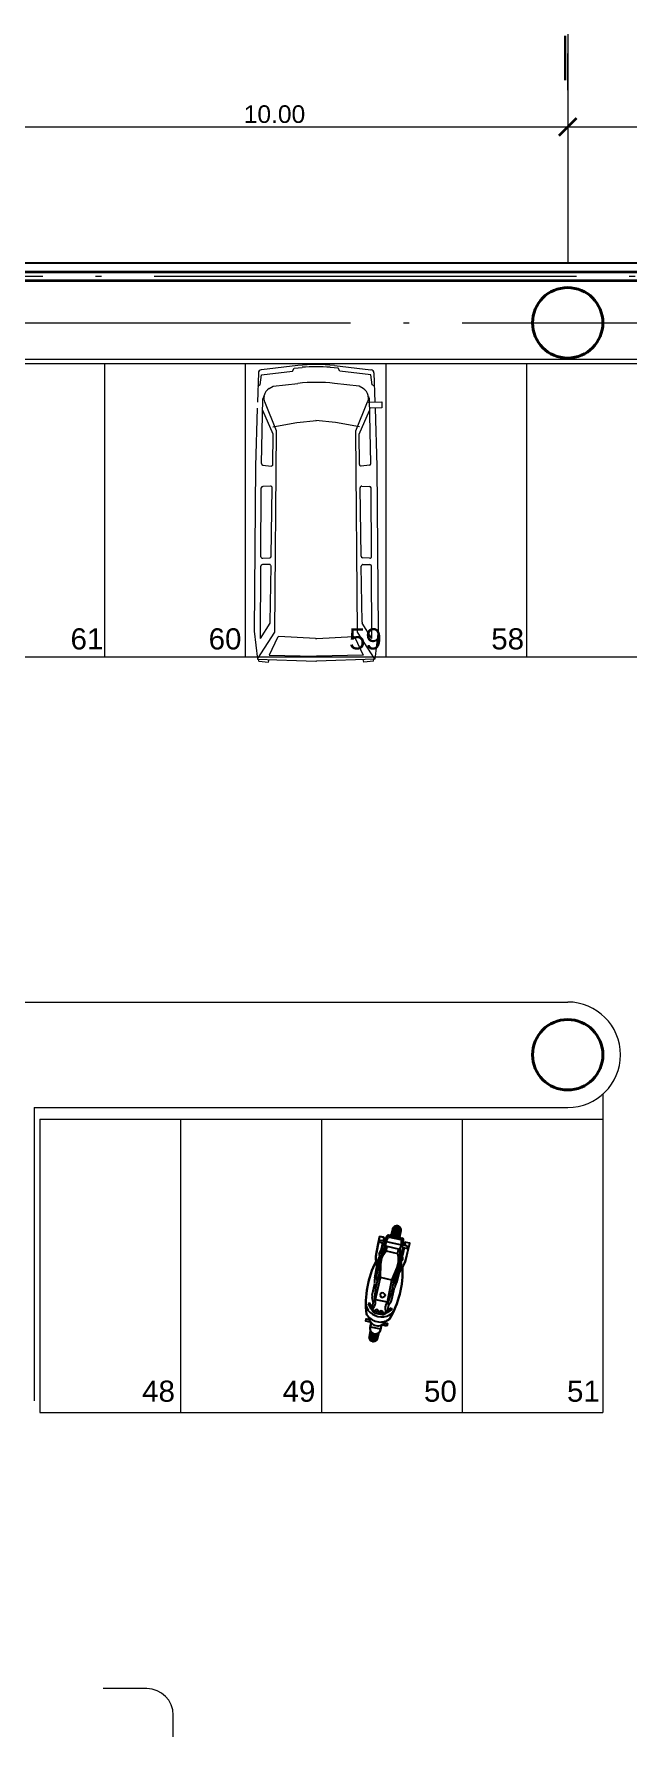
# Model space of a CAD drawing. Header units: inches. Extents: x 13 to 261, y -112 to -47.
# Drawn here: x 87.25 to 97.38, y -76.96 to -47.92 of the extents above; entities that cross this region are included whole.
import ezdxf

# ---------------------------------------------------------------- set-up
doc = ezdxf.new("R2010")
doc.units = ezdxf.units.IN
doc.header["$MEASUREMENT"] = 0
doc.linetypes.add('ACAD_ISO04W100', pattern=[30, 24, -3, 0, -3])
for name, color, linetype, lineweight in [('AUTOS', 6, 'Continuous', 20), ('BANQUETA', 2, 'Continuous', 18), ('CAJONES', 3, 'Continuous', 20), ('COLUMNAS', 20, 'Continuous', 40), ('COTAS', 192, 'Continuous', 13), ('EJES', 1, 'ACAD_ISO04W100', 13), ('MUROS', 5, 'Continuous', 35), ('SIMBOLOGIA', 10, 'Continuous', 18), ('TERRENO', 8, 'Continuous', 25), ('TEXTOS', 124, 'Continuous', 30)]:
    doc.layers.add(name, color=color, linetype=linetype, lineweight=lineweight)
doc.layers.add('CONTORNO', color=7, linetype='Continuous')
doc.styles.add('COTAS', font='ARIALUNI.TTF', dxfattribs={"height": 0.3})
doc.styles.add('TEXTOS', font='ARIALUNI.TTF', dxfattribs={"height": 0.36})

# ---------------------------------------------------------------- blocks, each defined once
blk = doc.blocks.new('_ArchTick')
at = {"color": 0, "linetype": 'ByBlock', "const_width": 0.15}
blk.add_lwpolyline([(-0.5, -0.5), (0.5, 0.5)], dxfattribs=at)

msp = doc.modelspace()

# ---------------------------------------------------------------- linework, layer by layer
for p, q in [((93.142, -68.43), (93.088, -68.711)), ((93.15, -68.424), (93.142, -68.43)), ((93.146, -68.527), (93.154, -68.488)), ((93.212, -68.437), (93.15, -68.424)), ((93.154, -68.488), (93.244, -68.508)), ((93.164, -68.488), (93.236, -68.504)), ((93.218, -68.449), (93.204, -68.499)), ((93.212, -68.437), (93.218, -68.449)), ((93.214, -68.501), (93.216, -68.459)), ((93.234, -68.503), (93.273, -68.414)), ((93.234, -68.505), (93.234, -68.503)), ((93.234, -68.504), (93.234, -68.505)), ((93.254, -68.512), (93.234, -68.504)), ((93.244, -68.508), (93.236, -68.546)), ((93.25, -68.591), (93.254, -68.512)), ((93.254, -68.512), (93.288, -68.446)), ((93.254, -68.512), (93.518, -68.569)), ((93.327, -68.41), (93.296, -68.403)), ((93.31, -68.436), (93.5, -68.477)), ((93.502, -68.44), (93.324, -68.401)), ((93.324, -68.401), (93.335, -68.425)), ((93.335, -68.425), (93.482, -68.457)), ((93.366, -68.299), (93.343, -68.405)), ((93.348, -68.406), (93.377, -68.274)), ((93.397, -68.253), (93.363, -68.41)), ((93.423, -68.243), (93.386, -68.415)), ((93.413, -68.42), (93.451, -68.244)), ((93.477, -68.256), (93.44, -68.426)), ((93.496, -68.276), (93.463, -68.431)), ((93.478, -68.435), (93.506, -68.304)), ((93.502, -68.44), (93.482, -68.457)), ((93.506, -68.329), (93.483, -68.436)), ((93.495, -68.446), (93.527, -68.453)), ((93.519, -68.569), (93.516, -68.495)), ((93.541, -68.569), (93.543, -68.473)), ((93.091, -69.106), (93.166, -68.74)), ((93.123, -68.806), (93.148, -68.762)), ((93.178, -68.789), (93.126, -69.112)), ((93.136, -68.722), (93.207, -68.594)), ((93.138, -68.743), (93.158, -68.78)), ((93.14, -68.721), (93.25, -68.591)), ((93.236, -68.546), (93.146, -68.527)), ((93.162, -68.892), (93.184, -68.792)), ((93.195, -68.538), (93.167, -68.666)), ((93.25, -68.591), (93.168, -68.734)), ((93.205, -68.697), (93.178, -68.789)), ((93.184, -68.792), (93.217, -68.726)), ((93.239, -68.624), (93.205, -68.697)), ((93.222, -68.544), (93.207, -68.594)), ((93.212, -68.542), (93.211, -68.579)), ((93.217, -68.726), (93.256, -68.672)), ((93.272, -68.596), (93.239, -68.624)), ((93.25, -68.591), (93.242, -68.621)), ((93.49, -68.644), (93.25, -68.591)), ((93.256, -68.672), (93.272, -68.596)), ((93.256, -68.672), (93.451, -68.714)), ((93.452, -68.714), (93.468, -68.639)), ((93.464, -68.78), (93.452, -68.714)), ((93.467, -68.854), (93.464, -68.78)), ((93.468, -68.639), (93.486, -68.678)), ((93.487, -68.758), (93.474, -68.853)), ((93.491, -68.644), (93.485, -68.674)), ((93.486, -68.678), (93.487, -68.758)), ((93.491, -68.644), (93.519, -68.569)), ((93.537, -68.807), (93.491, -68.644)), ((93.491, -68.644), (93.505, -68.807)), ((93.519, -68.569), (93.541, -68.571)), ((93.53, -68.57), (93.522, -68.608)), ((93.522, -68.608), (93.612, -68.628)), ((93.535, -68.612), (93.528, -68.664)), ((93.54, -68.809), (93.528, -68.664)), ((93.62, -68.589), (93.53, -68.57)), ((93.545, -68.614), (93.531, -68.649)), ((93.562, -68.617), (93.534, -68.746)), ((93.612, -68.585), (93.539, -68.569)), ((93.541, -68.572), (93.541, -68.569)), ((93.541, -68.571), (93.541, -68.572)), ((93.561, -68.576), (93.576, -68.538)), ((93.578, -68.527), (93.57, -68.578)), ((93.589, -68.519), (93.578, -68.527)), ((93.656, -68.542), (93.588, -68.82)), ((93.589, -68.519), (93.651, -68.532)), ((93.612, -68.628), (93.62, -68.589)), ((93.651, -68.532), (93.656, -68.542)), ((93.064, -69.127), (93.121, -68.812)), ((93.096, -68.949), (93.083, -68.831)), ((93.16, -69.126), (93.162, -68.892)), ((93.351, -69.168), (93.446, -68.954)), ((93.474, -68.853), (93.387, -69.169)), ((93.421, -69.178), (93.505, -68.813)), ((93.437, -69.208), (93.516, -68.898)), ((93.446, -68.954), (93.467, -68.854)), ((93.482, -69.033), (93.543, -68.931)), ((93.529, -68.828), (93.496, -68.854)), ((93.516, -68.892), (93.513, -68.841)), ((93.019, -69.424), (93.063, -69.224)), ((93.065, -69.197), (93.062, -69.15)), ((93.073, -69.497), (93.16, -69.126)), ((93.096, -69.162), (93.104, -69.185)), ((93.16, -69.126), (93.126, -69.112)), ((93.16, -69.126), (93.126, -69.112)), ((93.188, -69.385), (93.156, -69.404)), ((93.35, -69.167), (93.16, -69.126)), ((93.35, -69.167), (93.16, -69.126)), ((93.217, -69.392), (93.188, -69.385)), ((93.276, -69.541), (93.351, -69.168)), ((93.351, -69.168), (93.387, -69.169)), ((93.351, -69.168), (93.387, -69.169)), ((93.355, -69.497), (93.398, -69.296)), ((93.394, -69.227), (93.377, -69.244)), ((93.407, -69.271), (93.429, -69.23)), ((92.97, -69.559), (92.948, -69.572)), ((92.948, -69.572), (92.997, -69.658)), ((92.975, -69.568), (92.953, -69.581)), ((93.032, -69.669), (92.97, -69.559)), ((93.004, -69.663), (93.032, -69.669)), ((93.004, -69.664), (93.03, -69.707)), ((93.033, -69.544), (93.013, -69.635)), ((93.032, -69.547), (93.018, -69.462)), ((93.027, -69.658), (93.057, -69.614)), ((93.035, -69.682), (93.027, -69.669)), ((93.073, -69.497), (93.033, -69.544)), ((93.067, -69.678), (93.086, -69.672)), ((93.073, -69.497), (93.275, -69.54)), ((93.074, -69.557), (93.073, -69.497)), ((93.083, -69.675), (93.089, -69.682)), ((93.111, -69.677), (93.086, -69.672)), ((93.098, -69.682), (93.099, -69.675)), ((93.156, -69.404), (93.151, -69.429)), ((93.151, -69.429), (93.172, -69.459)), ((93.172, -69.459), (93.201, -69.466)), ((93.233, -69.447), (93.201, -69.466)), ((93.217, -69.392), (93.238, -69.422)), ((93.238, -69.422), (93.233, -69.447)), ((93.241, -69.715), (93.343, -69.64)), ((93.25, -69.706), (93.242, -69.655)), ((93.25, -69.595), (93.276, -69.541)), ((93.293, -69.601), (93.273, -69.692)), ((93.276, -69.541), (93.293, -69.601)), ((93.358, -69.661), (93.278, -69.719)), ((93.292, -69.603), (93.34, -69.532)), ((93.335, -69.646), (93.35, -69.667)), ((93.343, -69.64), (93.358, -69.661)), ((92.91, -69.866), (92.917, -69.831)), ((92.992, -69.884), (92.91, -69.866)), ((92.917, -69.831), (92.97, -69.842)), ((92.983, -69.885), (92.917, -69.871)), ((92.999, -69.893), (92.981, -69.974)), ((92.997, -69.924), (92.989, -69.963)), ((92.989, -69.963), (93.159, -70)), ((93.009, -69.904), (92.997, -69.924)), ((93.062, -69.73), (93.189, -69.757)), ((93.065, -69.691), (93.067, -69.678)), ((93.079, -69.704), (93.065, -69.691)), ((93.194, -69.733), (93.068, -69.706)), ((93.071, -69.688), (93.083, -69.688)), ((93.084, -69.684), (93.073, -69.68)), ((93.087, -69.693), (93.079, -69.696)), ((93.104, -69.709), (93.079, -69.704)), ((93.095, -69.696), (93.093, -69.702)), ((93.103, -69.696), (93.108, -69.703)), ((93.104, -69.709), (93.124, -69.704)), ((93.113, -69.681), (93.105, -69.685)), ((93.121, -69.69), (93.109, -69.689)), ((93.109, -69.694), (93.119, -69.698)), ((93.111, -69.677), (93.127, -69.691)), ((93.124, -69.704), (93.127, -69.691)), ((93.143, -69.708), (93.146, -69.695)), ((93.159, -69.721), (93.143, -69.708)), ((93.166, -69.689), (93.146, -69.695)), ((93.162, -69.705), (93.15, -69.705)), ((93.152, -69.697), (93.162, -69.701)), ((93.166, -69.71), (93.158, -69.714)), ((93.159, -69.721), (93.184, -69.727)), ((93.167, -69.961), (93.159, -70)), ((93.178, -69.932), (93.161, -70.013)), ((93.163, -69.692), (93.168, -69.699)), ((93.165, -69.937), (93.167, -69.961)), ((93.166, -69.689), (93.191, -69.695)), ((93.173, -69.713), (93.172, -69.719)), ((93.176, -69.699), (93.178, -69.693)), ((93.182, -69.714), (93.188, -69.72)), ((93.192, -69.698), (93.184, -69.702)), ((93.184, -69.727), (93.203, -69.721)), ((93.198, -69.715), (93.187, -69.711)), ((93.188, -69.707), (93.2, -69.707)), ((93.188, -69.927), (93.271, -69.945)), ((93.206, -69.708), (93.191, -69.695)), ((93.197, -69.931), (93.262, -69.946)), ((93.203, -69.721), (93.206, -69.708)), ((93.279, -69.91), (93.226, -69.898)), ((93.269, -69.721), (93.227, -69.749)), ((93.233, -69.725), (93.246, -69.716)), ((93.27, -69.721), (93.241, -69.715)), ((93.271, -69.945), (93.279, -69.91)), ((92.968, -70.156), (92.993, -70.042)), ((92.989, -70.035), (92.969, -70.127)), ((93.005, -70.058), (92.978, -70.182)), ((92.997, -70.202), (93.025, -70.074)), ((93.052, -70.084), (93.024, -70.212)), ((93.052, -70.214), (93.08, -70.085)), ((93.105, -70.079), (93.078, -70.203)), ((93.098, -70.184), (93.123, -70.069)), ((93.129, -70.065), (93.109, -70.158))]:
    msp.add_line(p, q)
for centre, radius, start, end in [((93.291, -68.422), 0.02, 77.7451, 156.3944), ((93.306, -68.455), 0.02, 77.7451, 152.8132), ((93.436, -68.314), 0.0711, 347.4138, 168.0764), ((93.496, -68.496), 0.02, 2.6769, 77.7451), ((93.523, -68.473), 0.02, 359.0958, 77.7451), ((93.48, -68.786), 0.4, 169.1026, 186.4393), ((93.154, -68.731), 0.02, 151.0169, 208.6588), ((93.155, -68.734), 0.02, 139.6875, 208.6588), ((93.186, -68.744), 0.02, 150.2903, 168.4395), ((94.484, -69.57), 1.575, 152.6872, 186.5126), ((93.141, -68.816), 0.02, 151.104, 169.7152), ((91.961, -69.022), 1.575, 328.9775, 2.803), ((93.485, -68.809), 0.02, 347.0507, 5.1999), ((93.496, -68.893), 0.02, 345.7749, 4.3861), ((93.517, -68.812), 0.02, 306.8314, 15.8026), ((93.52, -68.811), 0.02, 306.8314, 4.4732), ((93.2, -68.725), 0.4, 329.0509, 346.3875), ((94.575, -69.576), 1.522, 162.2593, 177.8583), ((93.162, -69.145), 0.1, 169.7152, 183.0326), ((92.965, -69.202), 0.1, 347.7451, 3.0326), ((93.189, -69.126), 0.1, 168.4395, 201.0724), ((91.876, -68.989), 1.522, 337.6319, 353.2309), ((93.324, -69.156), 0.1, 314.4177, 347.0507), ((93.496, -69.318), 0.1, 152.4576, 167.7451), ((93.34, -69.183), 0.1, 332.4576, 345.7749), ((93.212, -69.533), 0.304, 185.6307, 208.946), ((93.006, -69.653), 0.01, 209.6127, 257.7451), ((93.117, -69.446), 0.1, 167.7451, 189.4319), ((92.974, -69.558), 0.1, 325.8391, 0.663), ((93.34, -69.638), 0.1, 154.8271, 189.6511), ((93.134, -69.516), 0.304, 306.5442, 329.8594), ((93.257, -69.476), 0.1, 326.0582, 347.7451), ((93.154, -69.611), 0.272, 210.3012, 305.1889), ((93.177, -69.505), 0.291, 217.2926, 298.1976), ((93.114, -69.794), 0.152, 183.8026, 331.6872), ((93.073, -69.681), 0.05, 210.9833, 257.7451), ((93.078, -69.657), 0.05, 210.9833, 257.7451), ((93.199, -69.708), 0.05, 257.7451, 304.5069), ((93.205, -69.684), 0.05, 257.7451, 304.5069), ((93.272, -69.711), 0.01, 257.7451, 305.8774), ((93.038, -70.143), 0.0711, 167.4138, 348.0764), ((93.071, -69.994), 0.0918, 167.4138, 348.0764)]:
    msp.add_arc(centre, radius, start, end)
at = {"layer": 'AUTOS'}
for p, q in [((91.077, -53.703), (91.061, -54.199)), ((91.752, -53.577), (91.127, -53.649)), ((91.132, -53.736), (91.656, -53.671)), ((91.656, -53.671), (91.687, -53.619)), ((91.687, -53.619), (91.823, -53.607)), ((92.437, -53.619), (92.301, -53.607)), ((92.372, -53.577), (92.997, -53.649)), ((92.468, -53.671), (92.437, -53.619)), ((92.992, -53.736), (92.468, -53.671)), ((93.047, -53.703), (93.063, -54.199)), ((91.065, -53.928), (91.109, -53.905)), ((91.109, -53.905), (91.132, -53.736)), ((91.261, -53.969), (91.331, -53.93)), ((91.331, -53.93), (91.75, -53.882)), ((92.793, -53.93), (92.374, -53.882)), ((92.863, -53.969), (92.793, -53.93)), ((93.015, -53.905), (92.992, -53.736)), ((93.059, -53.928), (93.015, -53.905)), ((91.129, -55.246), (91.154, -54.145)), ((91.174, -54.105), (91.177, -54.088)), ((91.384, -54.69), (91.184, -54.197)), ((92.74, -54.69), (92.94, -54.197)), ((92.95, -54.105), (92.947, -54.088)), ((92.947, -54.203), (93.18, -54.195)), ((92.995, -55.246), (92.97, -54.145)), ((93.18, -54.195), (93.183, -54.295)), ((91.058, -54.301), (91.027, -55.294)), ((91.33, -54.744), (91.15, -54.34)), ((91.325, -54.624), (91.731, -54.545)), ((91.731, -54.545), (92.066, -54.516)), ((92.393, -54.545), (92.058, -54.516)), ((92.799, -54.624), (92.393, -54.545)), ((92.794, -54.744), (92.974, -54.34)), ((93.183, -54.295), (92.99, -54.305)), ((93.066, -54.301), (93.097, -55.294)), ((91.324, -55.262), (91.33, -54.744)), ((91.358, -58.122), (91.384, -54.69)), ((92.766, -58.122), (92.74, -54.69)), ((92.8, -55.262), (92.794, -54.744)), ((91.027, -55.294), (91.005, -58.105)), ((91.154, -55.275), (91.293, -55.289)), ((92.97, -55.275), (92.831, -55.289)), ((93.097, -55.294), (93.119, -58.105)), ((91.119, -56.835), (91.126, -55.664)), ((91.282, -55.631), (91.153, -55.636)), ((91.295, -56.824), (91.311, -55.659)), ((92.829, -56.824), (92.813, -55.659)), ((92.842, -55.631), (92.971, -55.636)), ((93.005, -56.835), (92.998, -55.664)), ((91.15, -56.863), (91.269, -56.852)), ((92.974, -56.863), (92.855, -56.852)), ((91.111, -58.232), (91.118, -56.998)), ((91.264, -56.969), (91.146, -56.97)), ((91.279, -57.952), (91.292, -56.997)), ((92.845, -57.952), (92.832, -56.997)), ((92.86, -56.969), (92.978, -56.97)), ((93.013, -58.232), (93.006, -56.998)), ((91.111, -58.232), (91.275, -57.966)), ((93.013, -58.232), (92.849, -57.966)), ((91.005, -58.105), (91.062, -58.58)), ((91.066, -58.572), (91.358, -58.122)), ((91.401, -58.211), (91.261, -58.513)), ((92.053, -58.23), (91.428, -58.195)), ((92.071, -58.23), (92.696, -58.195)), ((92.723, -58.211), (92.863, -58.513)), ((93.058, -58.572), (92.766, -58.122)), ((93.119, -58.105), (93.062, -58.58)), ((91.062, -58.58), (92.056, -58.618)), ((91.083, -58.616), (91.077, -58.582)), ((91.083, -58.616), (91.25, -58.634)), ((91.25, -58.634), (91.261, -58.587)), ((91.261, -58.513), (92.059, -58.529)), ((92.863, -58.513), (92.065, -58.529)), ((93.062, -58.58), (92.068, -58.618)), ((92.874, -58.634), (92.863, -58.587)), ((93.041, -58.616), (92.874, -58.634)), ((93.041, -58.616), (93.047, -58.582))]:
    msp.add_line(p, q, dxfattribs=at)
for centre, radius, start, end in [((91.133, -53.705), 0.0562, 96.5957, 178.1836), ((92.062, -56.257), 2.698, 83.4043, 96.5957), ((92.062, -56.294), 2.698, 84.9171, 95.0829), ((92.991, -53.705), 0.0562, 1.8164, 83.4043), ((91.343, -54.117), 0.169, 118.9839, 170.1077), ((92.062, -56.561), 2.698, 83.3562, 96.6438), ((92.781, -54.117), 0.169, 9.8923, 61.0161), ((91.239, -54.147), 0.0843, 151.494, 178.672), ((91.34, -54.134), 0.169, 170.1077, 202.0578), ((92.784, -54.134), 0.169, 337.9422, 9.8923), ((92.885, -54.147), 0.0843, 1.328, 28.506), ((91.157, -55.247), 0.0281, 179.6566, 263.9388), ((91.296, -55.261), 0.0281, 263.9388, 359.3495), ((92.828, -55.261), 0.0281, 180.6505, 276.0612), ((92.967, -55.247), 0.0281, 276.0612, 0.3434), ((91.154, -55.664), 0.0281, 92.4715, 179.6566), ((91.283, -55.659), 0.0281, 359.1971, 92.4715), ((92.841, -55.659), 0.0281, 87.5285, 180.8029), ((92.97, -55.664), 0.0281, 0.3434, 87.5285), ((91.147, -56.835), 0.0281, 179.6566, 275.3048), ((91.267, -56.824), 0.0281, 275.3048, 359.1971), ((92.857, -56.824), 0.0281, 180.8029, 264.6952), ((92.977, -56.835), 0.0281, 264.6952, 0.3434), ((91.146, -56.998), 0.0281, 90.5979, 179.6566), ((91.264, -56.997), 0.0281, 359.1971, 90.5979), ((92.86, -56.997), 0.0281, 89.4021, 180.8029), ((92.978, -56.998), 0.0281, 0.3434, 89.4021), ((91.251, -57.951), 0.0281, 328.3579, 359.1971), ((92.873, -57.951), 0.0281, 180.8029, 211.6421), ((91.426, -58.223), 0.0281, 86.7869, 155.1965), ((92.062, -58.062), 0.169, 266.7869, 273.2131), ((92.698, -58.223), 0.0281, 24.8035, 93.2131), ((92.062, -58.45), 0.169, 267.7943, 272.2057), ((92.062, -58.36), 0.169, 268.8622, 271.1378)]:
    msp.add_arc(centre, radius, start, end, dxfattribs=at)
at = {"layer": 'BANQUETA'}
for p, q in [((112.518, -53.474), (71.651, -53.474)), ((26.351, -64.427), (96.351, -64.427)), ((26.351, -64.427), (96.351, -64.427)), ((87.251, -66.227), (96.351, -66.227)), ((87.251, -66.227), (87.251, -71.227))]:
    msp.add_line(p, q, dxfattribs=at)
msp.add_arc((96.351, -65.327), 0.9, 270, 90, dxfattribs=at)
at = {"layer": 'CAJONES'}
for p, q in [((110.051, -53.547), (71.651, -53.547)), ((88.451, -53.547), (88.451, -58.547)), ((90.851, -53.547), (90.851, -58.547)), ((93.251, -53.547), (93.251, -58.547)), ((95.651, -53.547), (95.651, -58.547)), ((110.051, -58.547), (71.651, -58.547)), ((96.951, -65.998), (96.951, -71.427)), ((87.351, -66.427), (96.951, -66.427)), ((87.351, -66.427), (87.351, -71.427)), ((89.751, -66.427), (89.751, -71.427)), ((92.151, -66.427), (92.151, -71.427)), ((94.551, -66.427), (94.551, -71.427)), ((87.351, -71.427), (96.951, -71.427))]:
    msp.add_line(p, q, dxfattribs=at)
at = {"layer": 'COLUMNAS'}
for centre in [(96.351, -52.848), (96.351, -65.327)]:
    msp.add_circle(centre, 0.6, dxfattribs=at)
at = {"layer": 'CONTORNO'}
msp.add_lwpolyline([(93.656, -68.542), (93.615, -68.709), (93.595, -68.791), (93.584, -68.834), (93.573, -68.869), (93.558, -68.903), (93.535, -68.945, -0.148672), (93.311, -69.833, -0.056745), (93.248, -69.866, -0.046105), (93.226, -69.898), (93.279, -69.91), (93.271, -69.945), (93.188, -69.927, 0.349135), (93.178, -69.932), (93.16, -70.015, -0.173873), (93.129, -70.065), (93.109, -70.158, -0.9943), (92.969, -70.128), (92.989, -70.035, 0.187808), (92.98, -69.979), (92.999, -69.893, 0.474398), (92.992, -69.884), (92.91, -69.866), (92.917, -69.831), (92.97, -69.842, -0.06519), (92.962, -69.804, -0.064755), (92.919, -69.748, -0.148672), (93.085, -68.847, -0.072089), (93.085, -68.728), (93.115, -68.57), (93.14, -68.438), (93.146, -68.427), (93.15, -68.424), (93.212, -68.437), (93.218, -68.449), (93.216, -68.459), (93.214, -68.499), (93.234, -68.503), (93.255, -68.455), (93.273, -68.414, -0.35731), (93.296, -68.403), (93.327, -68.41), (93.324, -68.401), (93.343, -68.406), (93.367, -68.297, -1.013858), (93.505, -68.329), (93.506, -68.329), (93.483, -68.436), (93.502, -68.44), (93.495, -68.446), (93.527, -68.453, -0.35731), (93.543, -68.473), (93.541, -68.569), (93.541, -68.57), (93.561, -68.574), (93.576, -68.538), (93.578, -68.527), (93.589, -68.519), (93.651, -68.532), (93.656, -68.542)], format="xyb", dxfattribs=at)
at = {"layer": 'COTAS', "color": 1}
for p, q in [((96.351, -48.883), (96.351, -48.258)), ((86.351, -49.508), (96.351, -49.508)), ((96.351, -49.508), (106.351, -49.508)), ((96.351, -50.133), (96.351, -50.758))]:
    msp.add_line(p, q, dxfattribs=at)
at = {"layer": 'EJES', "color": 1, "ltscale": 0.3}
for p, q in [((96.351, -47.925), (96.351, -51.827)), ((12.65, -52.848), (116.051, -52.848))]:
    msp.add_line(p, q, dxfattribs=at)
at = {"layer": 'EJES', "ltscale": 0.3}
msp.add_line((16.501, -52.052), (116.351, -52.052), dxfattribs=at)
at = {"layer": 'MUROS'}
for p, q in [((16.501, -51.977), (116.351, -51.977)), ((16.651, -52.127), (116.351, -52.127))]:
    msp.add_line(p, q, dxfattribs=at)
at = {"layer": 'SIMBOLOGIA'}
for p, q in [((89.032, -76.131), (88.432, -76.131)), ((89.173, -76.131), (89.032, -76.131)), ((89.625, -76.957), (89.625, -76.584))]:
    msp.add_line(p, q, dxfattribs=at)
msp.add_arc((89.172, -76.584), 0.452, 0, 89.8944, dxfattribs=at)
at = {"layer": 'TERRENO'}
msp.add_line((16.351, -51.827), (116.351, -51.827), dxfattribs=at)
at = {"layer": 'TEXTOS', "color": 1}
msp.add_line((96.307, -47.958), (96.307, -48.712), dxfattribs=at)

# ---------------------------------------------------------------- block references
at = {"layer": 'COTAS', "color": 1, "xscale": 0.3, "yscale": 0.3, "zscale": 0.3, "rotation": 180}
msp.add_blockref('_ArchTick', (96.351, -49.508), dxfattribs=at)
at = {"layer": 'COTAS', "color": 1, "xscale": 0.3, "yscale": 0.3, "zscale": 0.3}
msp.add_blockref('_ArchTick', (96.351, -49.508), dxfattribs=at)

# ---------------------------------------------------------------- texts
at = {"layer": 'COTAS', "color": 1, "insert": (91.351, -49.292), "char_height": 0.3, "attachment_point": 5, "style": 'COTAS'}
msp.add_mtext('10.00', dxfattribs=at)
at = {"layer": 'TEXTOS', "style": 'TEXTOS'}
for s, p in [('61', (87.873, -58.416)), ('60', (90.228, -58.416)), ('59', (92.622, -58.416)), ('58', (95.048, -58.416)), ('48', (89.094, -71.242)), ('49', (91.489, -71.242)), ('50', (93.901, -71.242)), ('51', (96.34, -71.242))]:
    msp.add_text(s, height=0.36, dxfattribs=at).set_placement(p)

doc.saveas('drawing.dxf')
